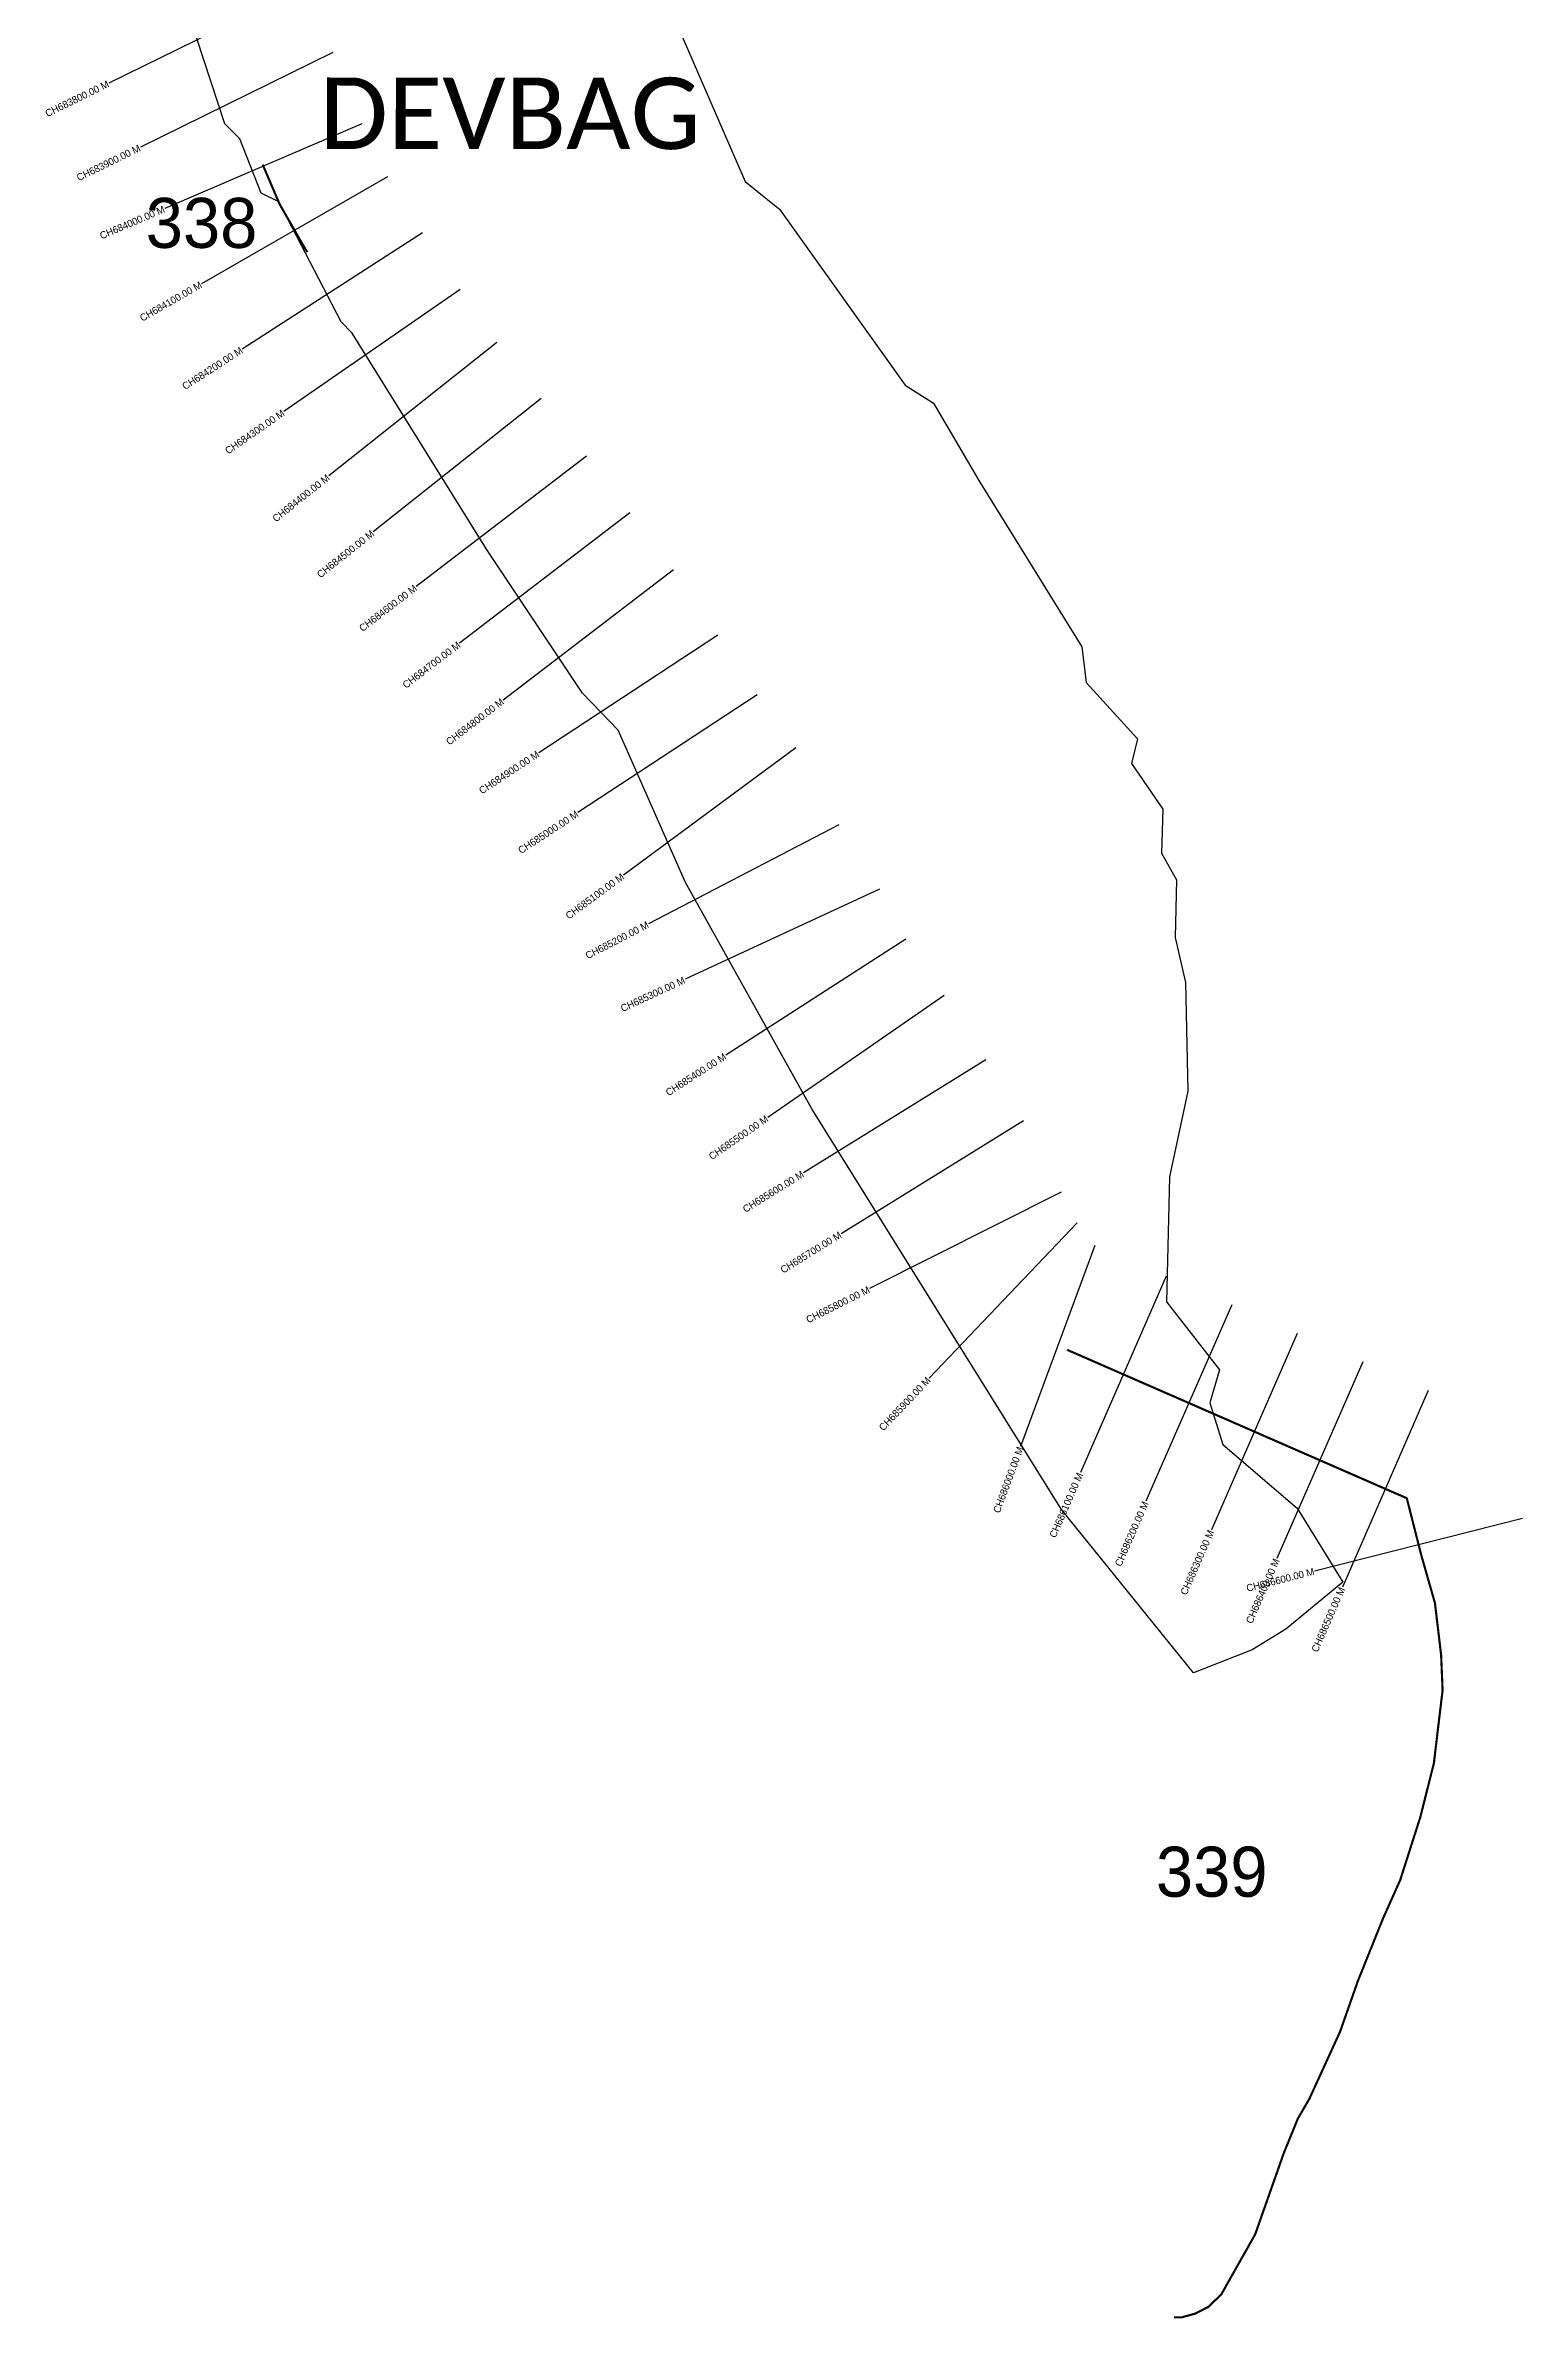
# Model space of a CAD drawing. Header units: metres. Extents: x 338083 to 340320, y 1764683 to 1769927.
# Drawn here: x 338253 to 340320, y 1764683 to 1767864 of the extents above; entities that cross this region are included whole.
import ezdxf
from ezdxf.enums import TextEntityAlignment as Align

# ---------------------------------------------------------------- set-up
doc = ezdxf.new("R2010")
doc.units = ezdxf.units.M
for name, color, linetype in [('CS', 134, 'Continuous'), ('CSMark', 6, 'Continuous'), ('NATURALLY PROTECTED', 3, 'Continuous'), ('village', 3, 'Continuous'), ('VILLAGE NAME', 250, 'Continuous')]:
    doc.layers.add(name, color=color, linetype=linetype)

msp = doc.modelspace()

# ---------------------------------------------------------------- linework, layer by layer
at = {"layer": 'CS'}
for p, q in [((338611.6, 1767943.2), (338342.3, 1767811)), ((338655.6, 1767853.5), (338386.3, 1767721.3)), ((338696.2, 1767753.8), (338420.5, 1767635.5)), ((338732.2, 1767679.6), (338472, 1767530.2)), ((338781, 1767601.3), (338528.8, 1767438.8)), ((338833.6, 1767522.3), (338587.1, 1767351.3)), ((338884.8, 1767448), (338650, 1767261.3)), ((338947, 1767369.8), (338712.2, 1767183)), ((339010.4, 1767288.9), (338772.2, 1767106.5)), ((339071.2, 1767209.5), (338833, 1767027.1)), ((339132, 1767130.1), (338893.8, 1766947.7)), ((339194.4, 1767038.5), (338943.6, 1766873.8)), ((339249.2, 1766954.9), (338998.5, 1766790.2)), ((339303.6, 1766880.8), (339062.1, 1766702.9)), ((339363.5, 1766773.1), (339097.3, 1766634.8)), ((339420.5, 1766683.1), (339148.3, 1766557.1)), ((339457.5, 1766613.3), (339205.3, 1766450.8)), ((339510.8, 1766534.5), (339264, 1766363.9)), ((339569, 1766444.2), (339314, 1766286.2)), ((339621.7, 1766359.2), (339366.7, 1766201.2)), ((339674.6, 1766259.1), (339406.6, 1766124.3)), ((339696.8, 1766216.5), (339490, 1765999.1)), ((339721.9, 1766184.8), (339617.9, 1765903.4)), ((339821.7, 1766141.8), (339701.6, 1765866.9)), ((339913.3, 1766101.8), (339793.2, 1765826.9)), ((340005, 1766061.7), (339884.9, 1765786.8)), ((340096.6, 1766021.7), (339976.5, 1765746.8)), ((340188.2, 1765981.7), (340068.2, 1765706.8)), ((340320.2, 1765802.8), (340029.3, 1765729.1))]:
    msp.add_line(p, q, dxfattribs=at)
at = {"layer": 'NATURALLY PROTECTED', "const_width": 3, "flags": 128}
for points in [[(338557.5, 1767696.8), (338558.3, 1767694.8), (338581.3, 1767641.1), (338617.7, 1767577.7), (338619.9, 1767574.3)], [(339683, 1766038.7), (340158.2, 1765831.1), (340178.5, 1765751.3), (340197.6, 1765684.4), (340206.2, 1765612.1), (340208.3, 1765562.4), (340203.3, 1765520.9), (340196.1, 1765460.3), (340177.1, 1765384.9), (340149, 1765296.9), (340125.3, 1765244), (340089.9, 1765156.1), (340064.9, 1765084.9), (340021.9, 1764990.9), (340005.8, 1764963.2), (339986.1, 1764914.9), (339946, 1764801.1), (339921.3, 1764757.4), (339898.5, 1764717), (339880.4, 1764699.7), (339862.3, 1764690.4), (339843.8, 1764685.3), (339832.3, 1764685)]]:
    msp.add_lwpolyline(points, dxfattribs=at)
at = {"layer": 'village', "color": 6}
for points in [[(340068.6, 1765713.8, 0), (339988.8, 1765648.1, 0), (339941.8, 1765618.9, 0), (339860, 1765586.8, 0), (339675.1, 1765815.2, 0), (339325.6, 1766375.7, 0), (339149, 1766692.6, 0), (339054.7, 1766905.7, 0), (339004.8, 1766957.2, 0), (338870.4, 1767158.9, 0), (338682.8, 1767460.8, 0), (338667.4, 1767477.1, 0), (338580.2, 1767644.6, 0), (338555.1, 1767656.7, 0), (338525.4, 1767732.8, 0), (338504.6, 1767754, 0), (338425.2, 1767995.9, 0)], [(339100.7, 1767977.1, 0), (339232.5, 1767673, 0), (339280.7, 1767634.3, 0), (339456.5, 1767388.5, 0), (339495.9, 1767362.9, 0), (339559.3, 1767254.7, 0), (339703.7, 1767022.4, 0), (339709.7, 1766972.4, 0), (339781.5, 1766893.4, 0), (339772.8, 1766859.1, 0), (339816.9, 1766795.3, 0), (339814.8, 1766733.7, 0), (339836.1, 1766696.4, 0), (339834.3, 1766615.6, 0), (339848.4, 1766552.5, 0), (339851.9, 1766400.6, 0), (339826.4, 1766280.7, 0), (339822.2, 1766106, 0), (339896.1, 1766010.5, 0), (339882.6, 1765964.6, 0), (339900.7, 1765906.4, 0), (340004.7, 1765817.1, 0), (340068.6, 1765713.8, 0)]]:
    msp.add_polyline3d(points, dxfattribs=at)

# ---------------------------------------------------------------- texts
at = {"char_height": 70, "attachment_point": 1}
for s, insert in [('338', (338393.8, 1767650.3)), ('339', (339807.2, 1765343.6))]:
    msp.add_mtext_dynamic_manual_height_columns(s, width=95.172, gutter_width=1, heights=[0], dxfattribs=dict(at, insert=insert))
at = {"layer": 'CSMark'}
for s, rotation, p in [('CH683800.00 M', 26.1421, (338341.4, 1767810.6)), ('CH683900.00 M', 26.1421, (338385.4, 1767720.8)), ('CH684000.00 M', 23.2197, (338419.6, 1767635.1)), ('CH684100.00 M', 29.86, (338471.1, 1767529.7)), ('CH684200.00 M', 32.7989, (338528, 1767438.2)), ('CH684300.00 M', 34.7533, (338586.3, 1767350.7)), ('CH684400.00 M', 38.5, (338649.2, 1767260.6)), ('CH684500.00 M', 38.5, (338711.4, 1767182.4)), ('CH684600.00 M', 37.444, (338771.4, 1767105.9)), ('CH684700.00 M', 37.444, (338832.2, 1767026.5)), ('CH684800.00 M', 37.444, (338893, 1766947.1)), ('CH684900.00 M', 33.2912, (338942.8, 1766873.3)), ('CH685000.00 M', 33.2912, (338997.6, 1766789.7)), ('CH685100.00 M', 36.3781, (339061.3, 1766702.3)), ('CH685200.00 M', 27.464, (339096.4, 1766634.3)), ('CH685300.00 M', 24.8456, (339147.4, 1766556.6)), ('CH685400.00 M', 32.7969, (339204.5, 1766450.3)), ('CH685500.00 M', 34.6511, (339263.2, 1766363.4)), ('CH685600.00 M', 31.7833, (339313.2, 1766285.7)), ('CH685700.00 M', 31.7833, (339365.9, 1766200.7)), ('CH685800.00 M', 26.7046, (339405.7, 1766123.8)), ('CH685900.00 M', 46.4299, (339489.3, 1765998.4)), ('CH686000.00 M', 69.7254, (339617.6, 1765902.5)), ('CH686100.00 M', 66.4066, (339701.2, 1765866)), ('CH686200.00 M', 66.4066, (339792.8, 1765825.9)), ('CH686300.00 M', 66.4066, (339884.5, 1765785.9)), ('CH686400.00 M', 66.4066, (339976.1, 1765745.9)), ('CH686600.00 M', 14.2127, (340028.4, 1765728.9)), ('CH686500.00 M', 66.4066, (340067.8, 1765705.9))]:
    msp.add_text(s, height=10, rotation=rotation, dxfattribs=at).set_placement(p, align=Align.MIDDLE_RIGHT)
at = {"layer": 'VILLAGE NAME', "insert": (338636.8, 1767818.7), "char_height": 100, "attachment_point": 1, "rotation": 359.9793}
msp.add_mtext_dynamic_manual_height_columns('{\\fCalibri|b0|i0|c0|p34;DEVBAG}', width=1418, gutter_width=718.5, heights=[0], dxfattribs=at)

doc.saveas('drawing.dxf')
